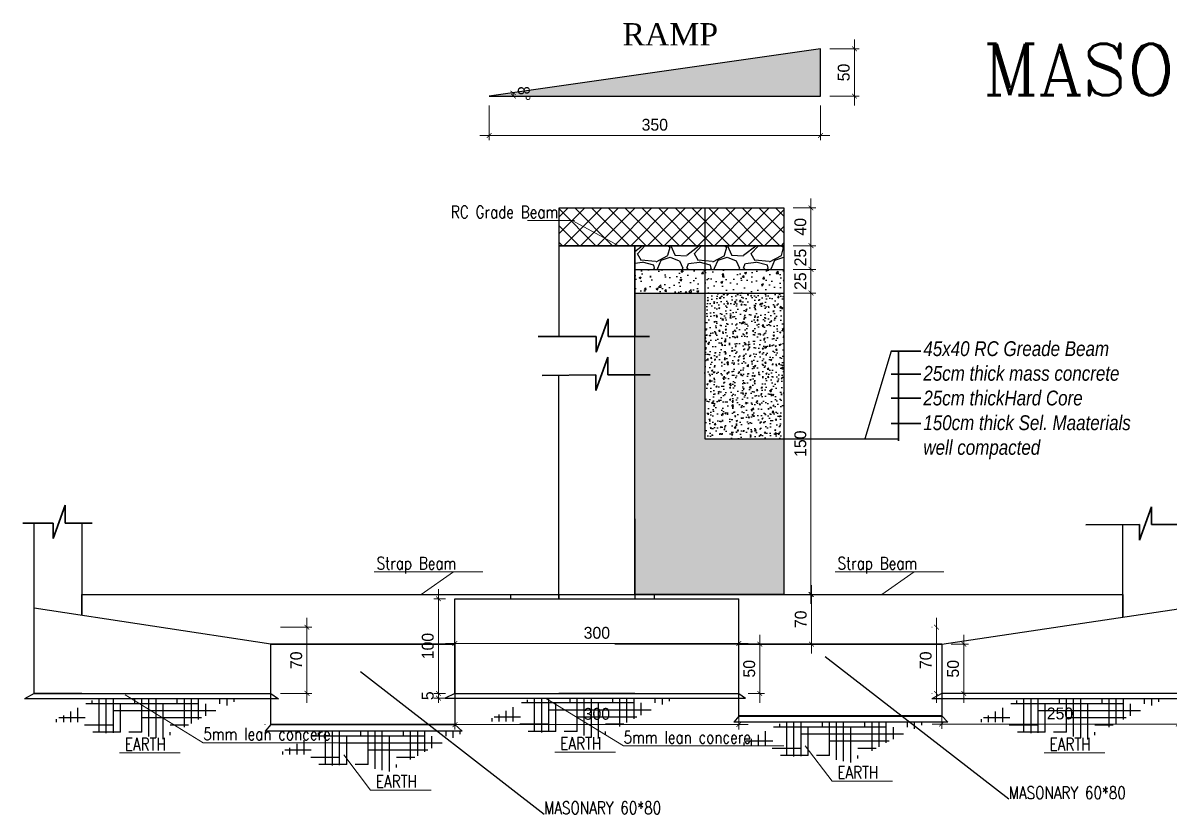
# Model space of a CAD drawing. Header units: inches. Extents: x -291016 to -124071, y 25078 to 137196.
# Drawn here: x -211679 to -210467, y 39338 to 40174 of the extents above; entities that cross this region are included whole.
import ezdxf

# ---------------------------------------------------------------- set-up
doc = ezdxf.new("R2010")
doc.units = ezdxf.units.IN
doc.header["$MEASUREMENT"] = 0
for name, color, linetype, lineweight in [('9-TEXT', 7, 'Continuous', 13), ('DIMANTION', 8, 'Continuous', 9), ('Structural - Bearing_Pen_No__27', 7, 'Continuous', 35), ('text', 7, 'Continuous', 35), ('VIS', 31, 'Continuous', 18)]:
    doc.layers.add(name, color=color, linetype=linetype, lineweight=lineweight)
doc.layers.add('TEX', color=4, linetype='Continuous')
doc.styles.add('ROMANC', font='romanc.shx')
doc.styles.add('ROMANIC', font='romanc.shx')
doc.dimstyles.new('50PEA1', dxfattribs={"dimscale": 0, "dimtxt": 12.5, "dimasz": 5, "dimexe": 5, "dimexo": 10, "dimgap": 5, "dimtad": 1, "dimdec": 0, "dimdsep": 46, "dimtxsty": 'Standard', "dimblk1": 'ARCHTICK', "dimblk2": 'ARCHTICK', "dimsah": 1, "dimcen": 2.5, "dimdle": 10, "dimclrd": 8, "dimclre": 8, "dimclrt": 7, "dimadec": 0, "dimazin": 0, "dimtfac": 1, "dimtdec": 0, "dimtix": 1, "dimtmove": 2, "dimatfit": 3, "dimldrblk": 'ARCHTICK', "dimfxl": 1, "dimtolj": 1, "dimtzin": 0, "dimlwd": 13, "dimlwe": 13, "dimarcsym": 0})
pattern_1 = [(50, (-217295, 2054.5), (14.3452037, -1.2550427), [1.5, -16.5]), (355, (-217295, 2054.5), (-2.7750267, 15.0438427), [1.2, -13.2]), (100.4514, (-217293.805, 2054.395), (11.5701876, 13.788791), [1.274804, -14.022842]), (46.1842, (-217295, 2058.5), (21.344821, -3.31038), [2.25, -24.75]), (96.6356, (-217293.221, 2058.224), (18.693254, 19.482357), [1.912206, -21.03426]), (351.1842, (-217295, 2058.5), (18.693239, 19.482372), [1.8, -19.8]), (21, (-217293, 2057.5), (11.938141, -8.0523778), [1.5, -16.5]), (326, (-217293, 2057.5), (4.8663066, 14.503001), [1.2, -13.2]), (71.4514, (-217292.005, 2056.829), (16.8044526, 6.45061), [1.274804, -14.022842]), (37.5, (-217295, 2054.5), (0.2431971, 6.6578771), [0, -13.04, 0, -13.4, 0, -13.25]), (7.5, (-217295, 2054.5), (5.2613907, 7.8882342), [0, -7.64, 0, -12.74, 0, -5.05]), (327.5, (-217299.46, 2054.5), (10.6764487, -0.4510974), [0, -5, 0, -15.6, 0, -20.7]), (317.5, (-217301.46, 2054.5), (11.6637234, 2.0020996), [0, -6.5, 0, -10.36, 0, -14.7])]

# ---------------------------------------------------------------- blocks, each defined once
blk = doc.blocks.new('_ArchTick')
at = {"color": 0, "const_width": 0.15}
blk.add_lwpolyline([(-0.5, -0.5), (0.5, 0.5)], dxfattribs=at)
blk = doc.blocks.new('*D681')
at = {"color": 8, "lineweight": 13, "transparency": 16777216}
for p, q in [((-211222.2, 39525.5), (-211222.2, 39523.2)), ((-210922.2, 39525.5), (-210922.2, 39523.2)), ((-211232.2, 39518.2), (-210912.2, 39518.2))]:
    blk.add_line(p, q, dxfattribs=at)
at = {"layer": 'Defpoints', "color": 0, "transparency": 16777216}
for p in [(-211222.2, 39515.5), (-210922.2, 39518.2), (-210922.2, 39515.5)]:
    blk.add_point(p, dxfattribs=at)
at = {"color": 8, "lineweight": 13, "transparency": 16777216, "xscale": 5, "yscale": 5, "zscale": 5, "rotation": 180}
blk.add_blockref('_ArchTick', (-211222.2, 39518.2), dxfattribs=at)
at = {"color": 8, "lineweight": 13, "transparency": 16777216, "xscale": 5, "yscale": 5, "zscale": 5}
blk.add_blockref('_ArchTick', (-210922.2, 39518.2), dxfattribs=at)
at = {"color": 7, "transparency": 16777216, "insert": (-211072.2, 39529.4), "char_height": 12.5, "attachment_point": 5}
blk.add_mtext('\\A1;300', dxfattribs=at)
blk = doc.blocks.new('*D435')
at = {"color": 8, "lineweight": 13, "transparency": 16777216}
for p, q in [((-211239.5, 39575.5), (-211239.5, 39455.5)), ((-211232.2, 39565.5), (-211244.5, 39565.5)), ((-211232.2, 39465.5), (-211244.5, 39465.5))]:
    blk.add_line(p, q, dxfattribs=at)
at = {"layer": 'Defpoints', "color": 0, "transparency": 16777216}
for p in [(-211222.2, 39565.5), (-211239.5, 39465.5), (-211222.2, 39465.5)]:
    blk.add_point(p, dxfattribs=at)
at = {"color": 8, "lineweight": 13, "transparency": 16777216, "xscale": 5, "yscale": 5, "zscale": 5}
for p, rotation in [((-211239.5, 39565.5), 90), ((-211239.5, 39465.5), 270)]:
    blk.add_blockref('_ArchTick', p, dxfattribs=dict(at, rotation=rotation))
at = {"color": 7, "transparency": 16777216, "insert": (-211250.8, 39515.5), "char_height": 12.5, "attachment_point": 5, "rotation": 90}
blk.add_mtext('\\A1;100', dxfattribs=at)
blk = doc.blocks.new('*D682')
at = {"color": 8, "lineweight": 13, "transparency": 16777216}
for p, q in [((-211232.2, 39465.5), (-211244.5, 39465.5)), ((-211239.5, 39465.5), (-211239.5, 39470.5)), ((-211239.5, 39465.5), (-211239.5, 39460.5)), ((-211232.2, 39460.5), (-211244.5, 39460.5)), ((-211239.5, 39460.5), (-211239.5, 39455.5))]:
    blk.add_line(p, q, dxfattribs=at)
at = {"layer": 'Defpoints', "color": 0, "transparency": 16777216}
for p in [(-211222.2, 39465.5), (-211239.5, 39460.5), (-211222.2, 39460.5)]:
    blk.add_point(p, dxfattribs=at)
at = {"color": 8, "lineweight": 13, "transparency": 16777216, "xscale": 5, "yscale": 5, "zscale": 5}
for p, rotation in [((-211239.5, 39465.5), 270), ((-211239.5, 39460.5), 90)]:
    blk.add_blockref('_ArchTick', p, dxfattribs=dict(at, rotation=rotation))
at = {"color": 7, "transparency": 16777216, "insert": (-211250.8, 39463), "char_height": 12.5, "attachment_point": 5, "rotation": 90}
blk.add_mtext('\\A1;5', dxfattribs=at)
blk = doc.blocks.new('*D683')
at = {"color": 8, "lineweight": 13, "transparency": 16777216}
for p, q in [((-210717.9, 39535.5), (-210718.4, 39535.5)), ((-210713.4, 39545.5), (-210713.4, 39455.5)), ((-210717.9, 39465.5), (-210718.4, 39465.5))]:
    blk.add_line(p, q, dxfattribs=at)
at = {"layer": 'Defpoints', "color": 0, "transparency": 16777216}
for p in [(-210707.9, 39535.5), (-210713.4, 39465.5), (-210707.9, 39465.5)]:
    blk.add_point(p, dxfattribs=at)
at = {"color": 8, "lineweight": 13, "transparency": 16777216, "xscale": 5, "yscale": 5, "zscale": 5}
for p, rotation in [((-210713.4, 39535.5), 90), ((-210713.4, 39465.5), 270)]:
    blk.add_blockref('_ArchTick', p, dxfattribs=dict(at, rotation=rotation))
at = {"color": 7, "transparency": 16777216, "insert": (-210724.7, 39500.5), "char_height": 12.5, "attachment_point": 5, "rotation": 90}
blk.add_mtext('\\A1;70', dxfattribs=at)
blk = doc.blocks.new('*D842')
at = {"color": 8, "lineweight": 13, "transparency": 16777216}
for p, q in [((-211406.6, 39535.5), (-211373.5, 39535.5)), ((-211378.5, 39545.5), (-211378.5, 39455.5)), ((-211406.6, 39465.5), (-211373.5, 39465.5))]:
    blk.add_line(p, q, dxfattribs=at)
at = {"layer": 'Defpoints', "color": 0, "transparency": 16777216}
for p in [(-211416.6, 39535.5), (-211416.6, 39465.5), (-211378.5, 39465.5)]:
    blk.add_point(p, dxfattribs=at)
at = {"color": 8, "lineweight": 13, "transparency": 16777216, "xscale": 5, "yscale": 5, "zscale": 5}
for p, rotation in [((-211378.5, 39535.5), 90), ((-211378.5, 39465.5), 270)]:
    blk.add_blockref('_ArchTick', p, dxfattribs=dict(at, rotation=rotation))
at = {"color": 7, "transparency": 16777216, "insert": (-211389.8, 39500.5), "char_height": 12.5, "attachment_point": 5, "rotation": 90}
blk.add_mtext('\\A1;70', dxfattribs=at)
blk = doc.blocks.new('*D684')
at = {"color": 8, "lineweight": 13, "transparency": 16777216}
for p, q in [((-210900, 39527.5), (-210900, 39455.5)), ((-210909.5, 39517.5), (-210895, 39517.5)), ((-210912.2, 39465.5), (-210895, 39465.5))]:
    blk.add_line(p, q, dxfattribs=at)
at = {"layer": 'Defpoints', "color": 0, "transparency": 16777216}
for p in [(-210919.5, 39517.5), (-210922.2, 39465.5), (-210900, 39465.5)]:
    blk.add_point(p, dxfattribs=at)
at = {"color": 8, "lineweight": 13, "transparency": 16777216, "xscale": 5, "yscale": 5, "zscale": 5}
for p, rotation in [((-210900, 39517.5), 90), ((-210900, 39465.5), 270)]:
    blk.add_blockref('_ArchTick', p, dxfattribs=dict(at, rotation=rotation))
at = {"color": 7, "transparency": 16777216, "insert": (-210911.2, 39491.5), "char_height": 12.5, "attachment_point": 5, "rotation": 90}
blk.add_mtext('\\A1;50', dxfattribs=at)
blk = doc.blocks.new('*D685')
at = {"color": 8, "lineweight": 13, "transparency": 16777216}
for p, q in [((-210707.9, 39455.5), (-210707.9, 39428)), ((-210457.9, 39455.5), (-210457.9, 39428)), ((-210717.9, 39433), (-210447.9, 39433))]:
    blk.add_line(p, q, dxfattribs=at)
at = {"layer": 'Defpoints', "color": 0, "transparency": 16777216}
for p in [(-210707.9, 39465.5), (-210457.9, 39465.5), (-210457.9, 39433)]:
    blk.add_point(p, dxfattribs=at)
at = {"color": 8, "lineweight": 13, "transparency": 16777216, "xscale": 5, "yscale": 5, "zscale": 5, "rotation": 180}
blk.add_blockref('_ArchTick', (-210707.9, 39433), dxfattribs=at)
at = {"color": 8, "lineweight": 13, "transparency": 16777216, "xscale": 5, "yscale": 5, "zscale": 5}
blk.add_blockref('_ArchTick', (-210457.9, 39433), dxfattribs=at)
at = {"color": 7, "transparency": 16777216, "insert": (-210582.9, 39444.2), "char_height": 12.5, "attachment_point": 5}
blk.add_mtext('\\A1;250', dxfattribs=at)
blk = doc.blocks.new('*D436')
at = {"color": 8, "lineweight": 13, "transparency": 16777216}
for p, q in [((-211222.2, 39455.5), (-211222.2, 39427.5)), ((-210922.2, 39455.5), (-210922.2, 39427.5)), ((-211232.2, 39432.5), (-210912.2, 39432.5))]:
    blk.add_line(p, q, dxfattribs=at)
at = {"layer": 'Defpoints', "color": 0, "transparency": 16777216}
for p in [(-211222.2, 39465.5), (-210922.2, 39465.5), (-210922.2, 39432.5)]:
    blk.add_point(p, dxfattribs=at)
at = {"color": 8, "lineweight": 13, "transparency": 16777216, "xscale": 5, "yscale": 5, "zscale": 5, "rotation": 180}
blk.add_blockref('_ArchTick', (-211222.2, 39432.5), dxfattribs=at)
at = {"color": 8, "lineweight": 13, "transparency": 16777216, "xscale": 5, "yscale": 5, "zscale": 5}
blk.add_blockref('_ArchTick', (-210922.2, 39432.5), dxfattribs=at)
at = {"color": 7, "transparency": 16777216, "insert": (-211072.2, 39443.8), "char_height": 12.5, "attachment_point": 5}
blk.add_mtext('\\A1;300', dxfattribs=at)
blk = doc.blocks.new('*D686')
at = {"color": 8, "lineweight": 13, "transparency": 16777216}
for p, q in [((-210846, 39898.5), (-210846, 39560)), ((-210864.6, 39888.5), (-210841, 39888.5)), ((-210864.7, 39570), (-210841, 39570))]:
    blk.add_line(p, q, dxfattribs=at)
at = {"layer": 'Defpoints', "color": 0, "transparency": 16777216}
for p in [(-210874.6, 39888.5), (-210874.7, 39570), (-210846, 39570)]:
    blk.add_point(p, dxfattribs=at)
at = {"color": 8, "lineweight": 13, "transparency": 16777216, "xscale": 5, "yscale": 5, "zscale": 5}
for p, rotation in [((-210846, 39888.5), 90), ((-210846, 39570), 270)]:
    blk.add_blockref('_ArchTick', p, dxfattribs=dict(at, rotation=rotation))
at = {"color": 7, "transparency": 16777216, "insert": (-210857.2, 39729.3), "char_height": 12.5, "attachment_point": 5, "rotation": 90}
blk.add_mtext('\\A1;150', dxfattribs=at)
blk = doc.blocks.new('*D687')
at = {"color": 8, "lineweight": 13, "transparency": 16777216}
for p, q in [((-210846, 39988.5), (-210846, 39928.5)), ((-210864.7, 39978.5), (-210841, 39978.5)), ((-210864.7, 39938.5), (-210841, 39938.5))]:
    blk.add_line(p, q, dxfattribs=at)
at = {"layer": 'Defpoints', "color": 0, "transparency": 16777216}
for p in [(-210874.7, 39978.5), (-210874.7, 39938.5), (-210846, 39938.5)]:
    blk.add_point(p, dxfattribs=at)
at = {"color": 8, "lineweight": 13, "transparency": 16777216, "xscale": 5, "yscale": 5, "zscale": 5}
for p, rotation in [((-210846, 39978.5), 90), ((-210846, 39938.5), 270)]:
    blk.add_blockref('_ArchTick', p, dxfattribs=dict(at, rotation=rotation))
at = {"color": 7, "transparency": 16777216, "insert": (-210857.2, 39958.5), "char_height": 12.5, "attachment_point": 5, "rotation": 90}
blk.add_mtext('\\A1;40', dxfattribs=at)
blk = doc.blocks.new('*D688')
at = {"color": 8, "lineweight": 13, "transparency": 16777216}
for p, q in [((-210864.7, 39938.5), (-210841, 39938.5)), ((-210846, 39938.5), (-210846, 39943.5)), ((-210846, 39938.5), (-210846, 39913.5)), ((-210864.7, 39913.5), (-210841, 39913.5)), ((-210846, 39913.5), (-210846, 39908.5))]:
    blk.add_line(p, q, dxfattribs=at)
at = {"layer": 'Defpoints', "color": 0, "transparency": 16777216}
for p in [(-210874.7, 39938.5), (-210874.7, 39913.5), (-210846, 39913.5)]:
    blk.add_point(p, dxfattribs=at)
at = {"color": 8, "lineweight": 13, "transparency": 16777216, "xscale": 5, "yscale": 5, "zscale": 5}
for p, rotation in [((-210846, 39938.5), 270), ((-210846, 39913.5), 90)]:
    blk.add_blockref('_ArchTick', p, dxfattribs=dict(at, rotation=rotation))
at = {"color": 7, "transparency": 16777216, "insert": (-210857.2, 39926), "char_height": 12.5, "attachment_point": 5, "rotation": 90}
blk.add_mtext('\\A1;25', dxfattribs=at)
blk = doc.blocks.new('*D437')
at = {"color": 8, "lineweight": 13, "transparency": 16777216}
for p, q in [((-210864.7, 39913.5), (-210841, 39913.5)), ((-210846, 39913.5), (-210846, 39918.5)), ((-210846, 39913.5), (-210846, 39888.5)), ((-210864.6, 39888.5), (-210841, 39888.5)), ((-210846, 39888.5), (-210846, 39883.5))]:
    blk.add_line(p, q, dxfattribs=at)
at = {"layer": 'Defpoints', "color": 0, "transparency": 16777216}
for p in [(-210874.7, 39913.5), (-210874.6, 39888.5), (-210846, 39888.5)]:
    blk.add_point(p, dxfattribs=at)
at = {"color": 8, "lineweight": 13, "transparency": 16777216, "xscale": 5, "yscale": 5, "zscale": 5}
for p, rotation in [((-210846, 39913.5), 270), ((-210846, 39888.5), 90)]:
    blk.add_blockref('_ArchTick', p, dxfattribs=dict(at, rotation=rotation))
at = {"color": 7, "transparency": 16777216, "insert": (-210857.2, 39901), "char_height": 12.5, "attachment_point": 5, "rotation": 90}
blk.add_mtext('\\A1;25', dxfattribs=at)
blk = doc.blocks.new('*D689')
at = {"color": 8, "lineweight": 13, "transparency": 16777216}
for p, q in [((-210845.5, 39580), (-210845.5, 39507.5)), ((-210836, 39570), (-210840.5, 39570)), ((-210836, 39517.5), (-210840.5, 39517.5))]:
    blk.add_line(p, q, dxfattribs=at)
at = {"layer": 'Defpoints', "color": 0, "transparency": 16777216}
for p in [(-210846, 39570), (-210846, 39517.5), (-210845.5, 39517.5)]:
    blk.add_point(p, dxfattribs=at)
at = {"color": 8, "lineweight": 13, "transparency": 16777216, "xscale": 5, "yscale": 5, "zscale": 5}
for p, rotation in [((-210845.5, 39570), 90), ((-210845.5, 39517.5), 270)]:
    blk.add_blockref('_ArchTick', p, dxfattribs=dict(at, rotation=rotation))
at = {"color": 7, "transparency": 16777216, "insert": (-210856.75, 39543.75), "char_height": 12.5, "attachment_point": 5, "rotation": 90}
blk.add_mtext('\\A1;70', dxfattribs=at)
blk = doc.blocks.new('*D690')
at = {"color": 8, "lineweight": 13, "transparency": 16777216}
for p, q in [((-210684.5, 39527.5), (-210684.5, 39455.5)), ((-210697.9, 39517.5), (-210679.5, 39517.5)), ((-210697.9, 39465.5), (-210679.5, 39465.5))]:
    blk.add_line(p, q, dxfattribs=at)
at = {"layer": 'Defpoints', "color": 0, "transparency": 16777216}
for p in [(-210707.9, 39517.5), (-210707.9, 39465.5), (-210684.5, 39465.5)]:
    blk.add_point(p, dxfattribs=at)
at = {"color": 8, "lineweight": 13, "transparency": 16777216, "xscale": 5, "yscale": 5, "zscale": 5}
for p, rotation in [((-210684.5, 39517.5), 90), ((-210684.5, 39465.5), 270)]:
    blk.add_blockref('_ArchTick', p, dxfattribs=dict(at, rotation=rotation))
at = {"color": 7, "transparency": 16777216, "insert": (-210695.8, 39491.5), "char_height": 12.5, "attachment_point": 5, "rotation": 90}
blk.add_mtext('\\A1;50', dxfattribs=at)
blk = doc.blocks.new('*D707')
at = {"color": 8, "lineweight": 13, "transparency": 16777216}
blk.add_arc((-211186, 40096.5), 25.6, 360, 8.1301, dxfattribs=at)
at = {"layer": 'Defpoints', "color": 0, "transparency": 16777216}
for p in [(-210836, 40146.5), (-211186, 40096.5), (-211186, 40096.5), (-211160.4, 40097.7), (-210836, 40096.5)]:
    blk.add_point(p, dxfattribs=at)
at = {"color": 8, "lineweight": 13, "transparency": 16777216, "xscale": 5, "yscale": 5, "zscale": 5}
for p, rotation in [((-211160.7, 40100.1), 98.13010235415561), ((-211160.4, 40096.5), 269.9999999999995)]:
    blk.add_blockref('_ArchTick', p, dxfattribs=dict(at, rotation=rotation))
at = {"color": 7, "transparency": 16777216, "insert": (-211149.2, 40099.1), "char_height": 12.5, "attachment_point": 5, "rotation": 274.0651}
blk.add_mtext('\\A1;8°', dxfattribs=at)
blk = doc.blocks.new('*D465')
at = {"color": 8, "lineweight": 13, "transparency": 16777216}
for p, q in [((-211186, 40086.5), (-211186, 40050)), ((-210836, 40086.5), (-210836, 40050)), ((-210826, 40055), (-211196, 40055))]:
    blk.add_line(p, q, dxfattribs=at)
at = {"layer": 'Defpoints', "color": 0, "transparency": 16777216}
for p in [(-211186, 40096.5), (-210836, 40096.5), (-211186, 40055)]:
    blk.add_point(p, dxfattribs=at)
at = {"color": 8, "lineweight": 13, "transparency": 16777216, "xscale": 5, "yscale": 5, "zscale": 5, "rotation": 180}
blk.add_blockref('_ArchTick', (-211186, 40055), dxfattribs=at)
at = {"color": 8, "lineweight": 13, "transparency": 16777216, "xscale": 5, "yscale": 5, "zscale": 5}
blk.add_blockref('_ArchTick', (-210836, 40055), dxfattribs=at)
at = {"color": 7, "transparency": 16777216, "insert": (-211011, 40066.25), "char_height": 12.5, "attachment_point": 5}
blk.add_mtext('\\A1;350', dxfattribs=at)
blk = doc.blocks.new('*D469')
at = {"color": 8, "lineweight": 13, "transparency": 16777216}
for p, q in [((-210800.08, 40156.5), (-210800.08, 40086.5)), ((-210826, 40146.5), (-210795.08, 40146.5)), ((-210826, 40096.5), (-210795.08, 40096.5))]:
    blk.add_line(p, q, dxfattribs=at)
at = {"layer": 'Defpoints', "color": 0, "transparency": 16777216}
for p in [(-210836, 40146.5), (-210836, 40096.5), (-210800.08, 40096.5)]:
    blk.add_point(p, dxfattribs=at)
at = {"color": 8, "lineweight": 13, "transparency": 16777216, "xscale": 5, "yscale": 5, "zscale": 5}
for p, rotation in [((-210800.08, 40146.5), 90), ((-210800.08, 40096.5), 270)]:
    blk.add_blockref('_ArchTick', p, dxfattribs=dict(at, rotation=rotation))
at = {"color": 7, "transparency": 16777216, "insert": (-210811.33, 40121.5), "char_height": 12.5, "attachment_point": 5, "rotation": 90}
blk.add_mtext('\\A1;50', dxfattribs=at)

msp = doc.modelspace()

# ---------------------------------------------------------------- hatches: boundary and pattern name
h = msp.add_hatch()
h.set_pattern_fill('AR-CONC', color=3, scale=2, style=0)
h.set_pattern_definition([(50, (-217357.08, 1846.06), (14.3452037, -1.2550427), [1.5, -16.5]), (355, (-217357.08, 1846.06), (-2.7750267, 15.0438427), [1.2, -13.2]), (100.4514, (-217355.885, 1845.955), (11.5701876, 13.788791), [1.274804, -14.022842]), (46.1842, (-217357.08, 1850.06), (21.344821, -3.31038), [2.25, -24.75]), (96.6356, (-217355.301, 1849.784), (18.693254, 19.482357), [1.912206, -21.03426]), (351.1842, (-217357.08, 1850.06), (18.693239, 19.482372), [1.8, -19.8]), (21, (-217355.08, 1849.06), (11.938141, -8.0523778), [1.5, -16.5]), (326, (-217355.08, 1849.06), (4.8663066, 14.503001), [1.2, -13.2]), (71.4514, (-217354.085, 1848.389), (16.8044526, 6.45061), [1.274804, -14.022842]), (37.5, (-217357.08, 1846.06), (0.2431971, 6.6578771), [0, -13.04, 0, -13.4, 0, -13.25]), (7.5, (-217357.08, 1846.06), (5.2613907, 7.8882342), [0, -7.64, 0, -12.74, 0, -5.05]), (327.5, (-217361.54, 1846.06), (10.6764487, -0.4510974), [0, -5, 0, -15.6, 0, -20.7]), (317.5, (-217363.54, 1846.06), (11.6637234, 2.0020996), [0, -6.5, 0, -10.36, 0, -14.7])])
h.paths.add_polyline_path([(-210836, 40146.5), (-211186, 40096.5), (-210836, 40096.5)])
h.paths.add_polyline_path([(-211140.7072, 40111.2061), (-211139.0827, 40088.3471), (-211157.7855, 40087.0179), (-211159.41, 40109.8769)], flags=9)
h = msp.add_hatch()
h.set_pattern_fill('ANSI37', color=3, scale=100, style=0)
h.set_pattern_definition([(45, (-217295, 2054.5), (-8.8388348, 8.8388348), []), (135, (-217295, 2054.5), (-8.8388348, -8.8388348), [])])
h.paths.add_polyline_path([(-210874.7065, 39978.5), (-211112, 39978.5), (-211112, 39938.5), (-210874.7065, 39938.5)])
h = msp.add_hatch()
h.set_pattern_fill('GRAVEL', color=3, scale=60, style=0)
h.set_pattern_definition([(228.0128, (-217251.8, 2114.5), (-479.99989393, -540.0000805), [8.07216, -799.14528]), (184.9697, (-217257.2, 2108.5), (720.00006309, 59.99947842), [13.85208, -1371.3555]), (132.5104, (-217271, 2107.3), (599.9994431, -660.00052043), [9.76728, -966.96192]), (267.2737, (-217294.4, 2092.3), (59.99976106, 1200.0000177), [12.61428, -1248.81348]), (292.8337, (-217295, 2079.7), (-300.00059433, 719.9997847), [12.3693, -1224.56238]), (357.2737, (-217290.2, 2068.3), (-1200.0000177, 59.99976106), [12.61428, -1248.81348]), (37.6942, (-217277.6, 2067.7), (-780.00044074, -599.99942431), [16.68174, -1651.49094]), (72.2553, (-217264.4, 2077.9), (420.00064576, 1319.99977387), [15.74928, -1559.17926]), (121.4296, (-217259.6, 2092.9), (-480.00049405, 779.9997022), [12.657, -1253.04438]), (175.2364, (-217266.2, 2103.7), (660.0000568, -59.99949196), [14.44992, -708.04578]), (222.3974, (-217280.6, 2104.9), (-720.00044106, -659.99952492), [18.68688, -1850.0025]), (138.8141, (-217235, 2091.7), (-420.0001768, 359.9998388), [6.37806, -631.43064]), (171.4692, (-217239.8, 2095.9), (779.9998971, -120.0004746), [12.13422, -1201.29066]), (225, (-217251.8, 2097.7), (-7e-15, -60.00002), [8.48526, -76.36752]), (203.1986, (-217256, 2104.9), (299.9999838, 120.0000795), [4.56948, -452.3769]), (291.8014, (-217260.2, 2103.1), (-59.9999946, 180.0000164), [6.46218, -316.64772]), (30.9638, (-217257.8, 2097.1), (179.9998813, 120.000149), [10.49574, -339.36138]), (161.5651, (-217248.8, 2102.5), (120.000026, -59.999904), [7.58946, -182.14722]), (16.3895, (-217295, 2103.1), (600.0001319, 179.9995626), [10.632, -1052.5707]), (70.3462, (-217284.8, 2106.1), (-239.99971484, -660.00012814), [8.91966, -883.04448]), (293.1986, (-217248.8, 2114.5), (-120.0000795, 299.9999838), [9.1389, -447.80748]), (343.6105, (-217245.2, 2106.1), (-600.0001319, 179.9995626), [10.632, -1052.5707]), (339.444, (-217295, 2065.9), (-300.0001107, 119.9997598), [10.2528, -502.38744]), (294.7751, (-217285.4, 2062.3), (-299.99953135, 660.0002053), [8.59068, -850.47858]), (66.8014, (-217248.2, 2054.5), (120.0000795, 299.9999838), [9.1389, -447.80748]), (17.354, (-217244.6, 2062.9), (-780.00012115, -239.99967014), [10.05786, -995.72544]), (69.444, (-217277.6, 2054.5), (-119.9997598, -300.0001107), [5.1264, -507.51384]), (101.3099, (-217251.8, 2054.5), (-59.999858, 240.000045), [3.0594, -302.88174]), (165.9638, (-217252.4, 2057.5), (180.000033, -59.9998834), [12.3693, -235.017]), (186.009, (-217264.4, 2060.5), (599.99998505, 59.99995905), [11.463, -1134.83538]), (303.6901, (-217257.8, 2091.7), (-60.00008, 119.9999735), [8.65332, -207.67974]), (353.1572, (-217253, 2084.5), (1019.99996193, -120.00047988), [15.10764, -1495.65378]), (60.9454, (-217238, 2082.7), (-240.0000016, -420.0000231), [6.17736, -611.56044]), (90, (-217235, 2088.1), (-60, 60), [3.6, -56.4]), (120.2564, (-217265.6, 2062.3), (239.9996932, -420.00014735), [8.33544, -825.2112]), (48.0128, (-217269.8, 2069.5), (479.99989393, 540.0000805), [16.14432, -791.07312]), (0, (-217259, 2081.5), (60, 60), [15.6, -44.4]), (325.3048, (-217243.4, 2081.5), (-599.99965554, 420.00051658), [9.48684, -939.19644]), (254.0546, (-217235.6, 2076.1), (-59.9999934, -240.0000076), [8.73612, -428.07048]), (207.646, (-217238, 2067.7), (-1139.99974843, -600.00046279), [14.2239, -1408.16844]), (175.4261, (-217250.6, 2061.1), (-780.0000335, 59.99968807), [15.04794, -1489.74444])])
h.paths.add_polyline_path([(-210874.7065, 39938.5), (-211032.2065, 39938.5), (-211032.1523, 39913.2794), (-210874.7065, 39913.5)])
h = msp.add_hatch()
h.set_pattern_fill('AR-CONC', color=3, scale=3, style=0)
h.set_pattern_definition([(50, (-217295, 2054.5), (21.5178055, -1.882564), [2.25, -24.75]), (355, (-217295, 2054.5), (-4.16254, 22.565764), [1.8, -19.8]), (100.4514, (-217293.207, 2054.343), (17.355281, 20.683186), [1.912206, -21.034263]), (46.1842, (-217295, 2060.5), (32.017231, -4.96557), [3.375, -37.125]), (96.6356, (-217292.332, 2060.086), (28.03988, 29.223536), [2.86831, -31.55139]), (351.1842, (-217295, 2060.5), (28.039858, 29.223558), [2.7, -29.7]), (21, (-217292, 2059), (17.9072116, -12.078567), [2.25, -24.75]), (326, (-217292, 2059), (7.29946, 21.754501), [1.8, -19.8]), (71.4514, (-217290.508, 2057.993), (25.206679, 9.675915), [1.912206, -21.034263]), (37.5, (-217295, 2054.5), (0.3647957, 9.9868156), [0, -19.56, 0, -20.1, 0, -19.875]), (7.5, (-217295, 2054.5), (7.892086, 11.8323514), [0, -11.46, 0, -19.11, 0, -7.575]), (327.5, (-217301.69, 2054.5), (16.0146731, -0.6766462), [0, -7.5, 0, -23.4, 0, -31.05]), (317.5, (-217304.69, 2054.5), (17.495585, 3.0031495), [0, -9.75, 0, -15.54, 0, -22.05])])
h.paths.add_polyline_path([(-210874.7065, 39913.5), (-211032.2065, 39913.5), (-211032.1523, 39888.2794), (-210874.7065, 39888.5)])
h = msp.add_hatch()
h.set_pattern_fill('AR-CONC', color=3, scale=2, style=0)
h.set_pattern_definition(pattern_1)
h.paths.add_polyline_path([(-210958, 39888.3833), (-211032.0985, 39888.2794), (-211032, 39842.4405), (-211032.2065, 39842.4405), (-211032.2065, 39570), (-211011.7532, 39570), (-210874.7065, 39570), (-210874.7065, 39734.5), (-210958, 39734.5)])
h = msp.add_hatch()
h.set_pattern_fill('AR-CONC', color=3, scale=2, style=0)
h.set_pattern_definition(pattern_1)
h.paths.add_polyline_path([(-210874.7065, 39888.5), (-210958, 39888.3833), (-210958, 39734.5), (-210874.7065, 39734.5)])
h = msp.add_hatch()
h.set_pattern_fill('HOUND', color=3, scale=120, style=0)
h.set_pattern_definition([(180, (-206752.976, -1555.496), (-30, 7.5), [120, -60]), (90, (-206752.976, -1555.496), (7.5, -30), [120, -60])])
h.paths.add_polyline_path([(-211602.5209, 39459.4597), (-211448.476, 39460.0039), (-211489.976, 39439.5039), (-211530.976, 39417.0039), (-211568.976, 39425.0039), (-211602.476, 39422.5039), (-211616.976, 39435.0039), (-211649.476, 39435.0039)])
h = msp.add_hatch()
h.set_pattern_fill('HOUND', color=3, scale=120, style=0)
h.set_pattern_definition([(180, (-206292.976, -1554.6575), (-30, 7.5), [120, -60]), (90, (-206292.976, -1554.6575), (7.5, -30), [120, -60])])
h.paths.add_polyline_path([(-211142.5209, 39460.2983), (-210988.476, 39460.8425), (-211029.976, 39440.3425), (-211070.976, 39417.8425), (-211108.976, 39425.8425), (-211142.476, 39423.3425), (-211156.976, 39435.8425), (-211189.476, 39435.8425)])
h = msp.add_hatch()
h.set_pattern_fill('HOUND', color=3, scale=120, style=0)
h.set_pattern_definition([(180, (-205775.976, -1555.496), (-30, 7.5), [120, -60]), (90, (-205775.976, -1555.496), (7.5, -30), [120, -60])])
h.paths.add_polyline_path([(-210625.5209, 39459.4597), (-210471.476, 39460.0039), (-210512.976, 39439.5039), (-210553.976, 39417.0039), (-210591.976, 39425.0039), (-210625.476, 39422.5039), (-210639.976, 39435.0039), (-210672.476, 39435.0039)])
h = msp.add_hatch()
h.set_pattern_fill('HOUND', color=3, scale=120, style=0)
h.set_pattern_definition([(180, (-206513.976, -1589.6575), (-30, 7.5), [120, -60]), (90, (-206513.976, -1589.6575), (7.5, -30), [120, -60])])
h.paths.add_polyline_path([(-211363.5209, 39425.2983), (-211209.476, 39425.8425), (-211250.976, 39405.3425), (-211291.976, 39382.8425), (-211329.976, 39390.8425), (-211363.476, 39388.3425), (-211377.976, 39400.8425), (-211410.476, 39400.8425)])
h = msp.add_hatch()
h.set_pattern_fill('HOUND', color=3, scale=120, style=0)
h.set_pattern_definition([(180, (-206026.476, -1580.1575), (-30, 7.5), [120, -60]), (90, (-206026.476, -1580.1575), (7.5, -30), [120, -60])])
h.paths.add_polyline_path([(-210876.0209, 39434.7983), (-210721.976, 39435.3425), (-210763.476, 39414.8425), (-210804.476, 39392.3425), (-210842.476, 39400.3425), (-210875.976, 39397.8425), (-210890.476, 39410.3425), (-210922.976, 39410.3425)])

# ---------------------------------------------------------------- linework, layer by layer
at = {"color": 3}
for p, q in [((-210836, 40146.5), (-211186, 40096.5)), ((-210836, 40096.5), (-210836, 40146.5)), ((-211186, 40096.5), (-210836, 40096.5)), ((-210958, 39978.5), (-210958, 39734.5)), ((-211032.1523, 39913.2794), (-210874.7065, 39913.5)), ((-211032.1523, 39888.2794), (-210874.7065, 39888.5)), ((-210761.4067, 39827), (-210789, 39734.5)), ((-210958, 39734.5), (-210753.5, 39734.5)), ((-211666.5935, 39465.5), (-211666.5935, 39645.4691)), ((-211222.2065, 39465.5), (-211222.2065, 39565.5)), ((-211222.2065, 39565.5), (-210922.2065, 39565.5)), ((-210922.2065, 39465.5), (-210922.2065, 39565.5)), ((-211416.5935, 39517.5), (-211666.5935, 39555.4846)), ((-210707.8561, 39517.5), (-210457.8561, 39554.7346)), ((-211416.5935, 39465.5), (-211416.5935, 39517.5)), ((-210707.8561, 39517.5), (-210707.8561, 39465.5)), ((-210831.0871, 39504.4426), (-210637.0871, 39353.9426)), ((-211322, 39488.5), (-211128, 39338)), ((-211666.5935, 39465.5), (-211677, 39459.6614)), ((-211416.5935, 39465.5), (-211408.5467, 39459.6614)), ((-211222.2065, 39465.5), (-211232.5, 39460.5)), ((-211222.2065, 39465.5), (-210922.2065, 39465.5)), ((-210922.2065, 39465.5), (-210915, 39460.5)), ((-210707.8561, 39465.5), (-210718.2626, 39459.6614)), ((-211232.5, 39460.5), (-210915, 39460.5)), ((-210922.2065, 39441.5), (-210927.5, 39435)), ((-210707.8561, 39441.75), (-210701.5, 39435)), ((-211416.5935, 39432.5), (-211422.5, 39425.5)), ((-211222.2065, 39432.5), (-211214.5, 39425.5))]:
    msp.add_line(p, q, dxfattribs=at)
for points in [[(-211112, 39978.5), (-210874.7065, 39978.5), (-210874.7065, 39938.5), (-211112, 39938.5)], [(-211032.2065, 39938.5), (-210874.7065, 39938.5), (-210874.7065, 39570), (-211032.2065, 39570)], [(-211416.5935, 39517.5), (-211222.2065, 39517.5), (-211222.2065, 39432.5), (-211416.5935, 39432.5)], [(-210922.2065, 39517.5), (-210707.8561, 39517.5), (-210707.8561, 39441.75), (-210922.2065, 39441.75)]]:
    msp.add_lwpolyline(points, close=True, dxfattribs=at)
for points in [[(-211112, 39842.4405), (-211112, 39938.5), (-211032.2065, 39938.5), (-211032, 39842.4405)], [(-211112.2065, 39565.5), (-211112.2065, 39801.6774)], [(-211616.5, 39465.5), (-211666.5935, 39465.5), (-211666.5935, 39645.4691)], [(-211616.5, 39645.4691), (-211616.5, 39547.8734)], [(-211032.2065, 39649.9691), (-211032.2065, 39565.5)], [(-210457.8561, 39643.9691), (-210457.8561, 39465.5), (-210707.8561, 39465.5)], [(-210516.4085, 39546.0139), (-210516.4085, 39643.8237)], [(-211616.5, 39570), (-211112.2065, 39570), (-211112.2065, 39565.5)], [(-211616.5, 39547.8734), (-211616.5, 39570), (-211011.7532, 39570), (-211011.7532, 39565.5)], [(-211163.1093, 39565.5), (-211163.1093, 39570), (-210516.4085, 39570), (-210516.4085, 39546.0139)], [(-211222.2065, 39517.5), (-211416.5935, 39517.5)], [(-210707.8561, 39517.5), (-211053.1093, 39517.5)], [(-210749.5799, 39517.5), (-210922.2065, 39517.5)], [(-211666.5935, 39465.5), (-211416.5935, 39465.5)], [(-211032.2065, 39465.5), (-211112.2065, 39465.5)], [(-211408.5467, 39459.6614), (-211677, 39459.6614)], [(-210449.8093, 39459.6614), (-210718.2626, 39459.6614)], [(-210922.2065, 39441.5), (-210707.6207, 39441.5)], [(-211422.5, 39432.4058), (-211422.5, 39432.5)], [(-211214.5, 39425.5), (-211422.5, 39425.5)], [(-211416.5935, 39432.5), (-211222.2065, 39432.5)], [(-210701.5, 39435), (-210927.5, 39435)]]:
    msp.add_lwpolyline(points, dxfattribs=at)
at = {"layer": 'Structural - Bearing_Pen_No__27', "color": 0, "lineweight": 35}
for p, q in [((-211060.3558, 39861.2204), (-211072.939, 39825.9668)), ((-211060.3558, 39861.2204), (-211060.3558, 39842.4405)), ((-211134.2468, 39842.4405), (-211072.939, 39842.4405)), ((-211072.939, 39842.4405), (-211072.939, 39825.9668)), ((-211060.3558, 39842.4405), (-211016.7468, 39842.4405)), ((-211060.5623, 39820.78), (-211073.1454, 39785.5263)), ((-211060.5623, 39820.78), (-211060.5623, 39802)), ((-211129.9533, 39801.5309), (-211073.1454, 39802)), ((-211073.1454, 39802), (-211073.1454, 39785.5263)), ((-211060.5623, 39802), (-211015.9533, 39802)), ((-211634.109, 39664.2491), (-211646.6921, 39628.9955)), ((-211634.109, 39664.2491), (-211634.109, 39645.4691)), ((-210486.2119, 39662.7491), (-210498.795, 39627.4955)), ((-210486.2119, 39662.7491), (-210486.2119, 39643.9691)), ((-211678.5573, 39645.4691), (-211646.6921, 39645.4691)), ((-211646.6921, 39645.4691), (-211646.6921, 39628.9955)), ((-211634.109, 39645.4691), (-211605.248, 39645.4691)), ((-210555.6029, 39643.5), (-210498.795, 39643.9691)), ((-210498.795, 39643.9691), (-210498.795, 39627.4955)), ((-210486.2119, 39643.9691), (-210441.6029, 39643.9691))]:
    msp.add_line(p, q, dxfattribs=at)
at = {"layer": 'text'}
for p, q in [((-210761.4067, 39827), (-210730.064, 39827)), ((-210753.5, 39732.5), (-210753.5, 39827)), ((-210761.4067, 39802.8423), (-210730.064, 39802.8423)), ((-210761.4067, 39777.2756), (-210730.064, 39777.2756)), ((-210761.4067, 39750.6192), (-210730.064, 39750.6192))]:
    msp.add_line(p, q, dxfattribs=at)
at = {"layer": 'VIS', "ltscale": 20}
for p, q in [((-211095.8857, 39964.9612), (-211145.3523, 39964.9612)), ((-211049, 39938.5), (-211098.3853, 39964.9612)), ((-211192.5, 39593.8399), (-211307.5, 39593.8399)), ((-211258, 39570), (-211223.8019, 39593.8399)), ((-210705.5, 39593.8399), (-210820.5, 39593.8399)), ((-210771, 39570), (-210736.8019, 39593.8399)), ((-211570.5504, 39463.8787), (-211488, 39413.3787)), ((-211126.5, 39460.5), (-211043.9496, 39410)), ((-211488, 39413.3787), (-211318.5504, 39413.3787)), ((-211576.5, 39402.6614), (-211512.4416, 39402.6614)), ((-211339.5, 39400.5), (-211311.2573, 39363.3979)), ((-211116.5, 39403.5), (-211052.4416, 39403.5)), ((-211043.9496, 39410), (-210874.5, 39410)), ((-210852, 39410), (-210823.7573, 39372.8979)), ((-210599.5, 39402.6614), (-210535.4416, 39402.6614)), ((-210823.7573, 39372.8979), (-210759.699, 39372.8979)), ((-211311.2573, 39363.3979), (-211247.199, 39363.3979))]:
    msp.add_line(p, q, dxfattribs=at)

# ---------------------------------------------------------------- texts
at = {"insert": (-210727.2619, 39889.7203), "char_height": 15.646163, "width": 748.316255, "attachment_point": 1}
msp.add_mtext('{\\fArial Narrow|b0|i1|c0|p34;\\P \\P45x40 RC Greade Beam\\P25cm thick mass concrete\\P25cm thickHard Core \\P150cm thick Sel. Maaterials\\Pwell compacted}', dxfattribs=at)
at = {"layer": '9-TEXT', "style": 'ROMANC', "width": 0.8}
for s, p in [('RC Grade Beam', (-211226.4361, 39967.5824)), ('Strap Beam', (-211304.8857, 39596.4612)), ('Strap Beam', (-210817.8857, 39596.4612)), ('5mm lean concere', (-211488, 39416)), ('5mm lean concere', (-211043.9496, 39412.6213)), ('EARTH', (-211570.8578, 39405.2826)), ('EARTH', (-211110.8578, 39406.1213)), ('EARTH', (-210593.8578, 39405.2826)), ('EARTH', (-210818.1152, 39375.5192)), ('EARTH', (-211305.6152, 39366.0192)), ('MASONARY 60*80', (-210637.0871, 39353.9426)), ('MASONARY 60*80', (-211128, 39338))]:
    msp.add_text(s, height=13.125, dxfattribs=at).set_placement(p)
at = {"layer": 'DIMANTION', "color": 0, "insert": (-210944.1, 40173.675), "char_height": 23.625, "width": 630.379982, "attachment_point": 3}
msp.add_mtext('\\pt240;{\\fTimes New Roman|b0|i0|c0|p18;RAMP}', dxfattribs=at)
at = {"layer": 'TEX', "color": 0, "style": 'ROMANIC'}
msp.add_text('MASONRY DETAILS ', height=54.421706, dxfattribs=at).set_placement((-210664, 40097.5))

# ---------------------------------------------------------------- dimensions: what is measured, and where the dimension line sits
at = {"color": 3}
for base, p1, p2, picture, middle in [((-210800.08, 40096.5), (-210836, 40146.5), (-210836, 40096.5), '*D469', (-210811.33, 40121.5)), ((-210846, 39938.5), (-210874.7065, 39978.5), (-210874.7065, 39938.5), '*D687', (-210857.25, 39958.5)), ((-210846, 39913.5), (-210874.7065, 39938.5), (-210874.7065, 39913.5), '*D688', (-210857.25, 39926)), ((-210846, 39888.5001), (-210874.7065, 39913.5), (-210874.6364, 39888.5001), '*D437', (-210857.25, 39901)), ((-211239.5, 39465.5), (-211222.2065, 39565.5), (-211222.2065, 39465.5), '*D435', (-211250.75, 39515.5)), ((-211378.5467, 39465.5), (-211416.5935, 39535.5), (-211416.5935, 39465.5), '*D842', (-211389.7967, 39500.5)), ((-210713.4028, 39465.5), (-210707.8561, 39535.5), (-210707.8561, 39465.5), '*D683', (-210724.6528, 39500.5)), ((-211239.5, 39460.5), (-211222.2065, 39465.5), (-211222.2065, 39460.5), '*D682', (-211250.75, 39463))]:
    dim = msp.add_linear_dim(base=base, p1=p1, p2=p2, angle=90, dimstyle='50PEA1', override={"dimscale": 1}, dxfattribs=at)
    dim.commit()
    dim.dimension.update_dxf_attribs({"geometry": picture, "text_midpoint": middle})
dim = msp.add_angular_dim_2l(base=(-211160.4323, 40097.7102), line1=((-211186, 40096.5), (-210836, 40096.5)), line2=((-210836, 40146.5), (-211186, 40096.5)), dimstyle='50PEA1', override={"dimscale": 1}, dxfattribs=at)
dim.commit()
dim.dimension.update_dxf_attribs({"geometry": '*D707', "text_midpoint": (-211149.2464, 40099.112)})
for base, p1, p2, picture, middle in [((-211186, 40055), (-210836, 40096.5), (-211186, 40096.5), '*D465', (-211011, 40066.25)), ((-210922.2065, 39518.1614), (-211222.2065, 39515.5), (-210922.2065, 39515.5), '*D681', (-211072.2065, 39529.4114)), ((-210922.2065, 39432.5), (-211222.2065, 39465.5), (-210922.2065, 39465.5), '*D436', (-211072.2065, 39443.75)), ((-210457.8561, 39433), (-210707.8561, 39465.5), (-210457.8561, 39465.5), '*D685', (-210582.8561, 39444.25))]:
    dim = msp.add_linear_dim(base=base, p1=p1, p2=p2, dimstyle='50PEA1', override={"dimscale": 1}, dxfattribs=at)
    dim.commit()
    dim.dimension.update_dxf_attribs({"geometry": picture, "text_midpoint": middle})
for base, p1, p2, text, picture, middle in [((-210846, 39570), (-210874.6364, 39888.5001), (-210874.7065, 39570), '150', '*D686', (-210857.25, 39729.25)), ((-210845.5, 39517.5), (-210846, 39570), (-210846, 39517.5), '70', '*D689', (-210856.75, 39543.75)), ((-210900, 39465.5), (-210919.5, 39517.5), (-210922.2065, 39465.5), '50', '*D684', (-210911.25, 39491.5)), ((-210684.5, 39465.5), (-210707.8561, 39517.5), (-210707.8561, 39465.5), '50', '*D690', (-210695.75, 39491.5))]:
    dim = msp.add_linear_dim(base=base, p1=p1, p2=p2, angle=90, text=text, dimstyle='50PEA1', override={"dimscale": 1}, dxfattribs=at)
    dim.commit()
    dim.dimension.update_dxf_attribs({"geometry": picture, "text_midpoint": middle})

doc.saveas('drawing.dxf')
